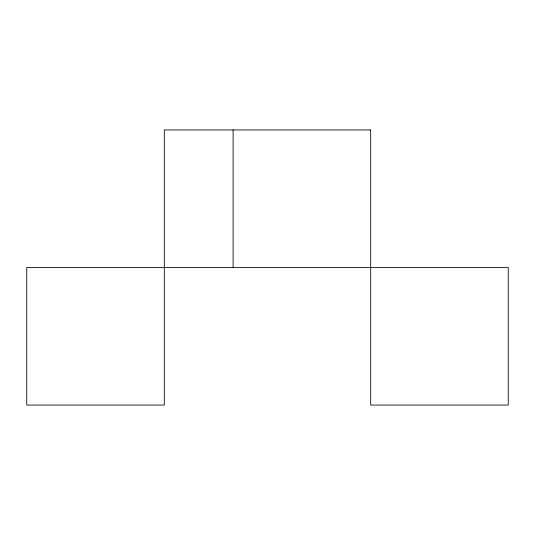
<?xml version="1.0" encoding="UTF-8"?>
<svg xmlns="http://www.w3.org/2000/svg" width="535" height="535" viewBox="0 0 535 535"><rect width="100%" height="100%" fill="white"/><g stroke="black" fill="none" stroke-linecap="round" stroke-linejoin="round"><path stroke-width="0.8" d="M233.106 129.931L233.106 267.5M370.681 129.931L164.319 129.931L164.319 405.069L26.75 405.069L26.75 267.5L508.25 267.5L508.25 405.069L370.681 405.069L370.681 129.931"/></g></svg>
